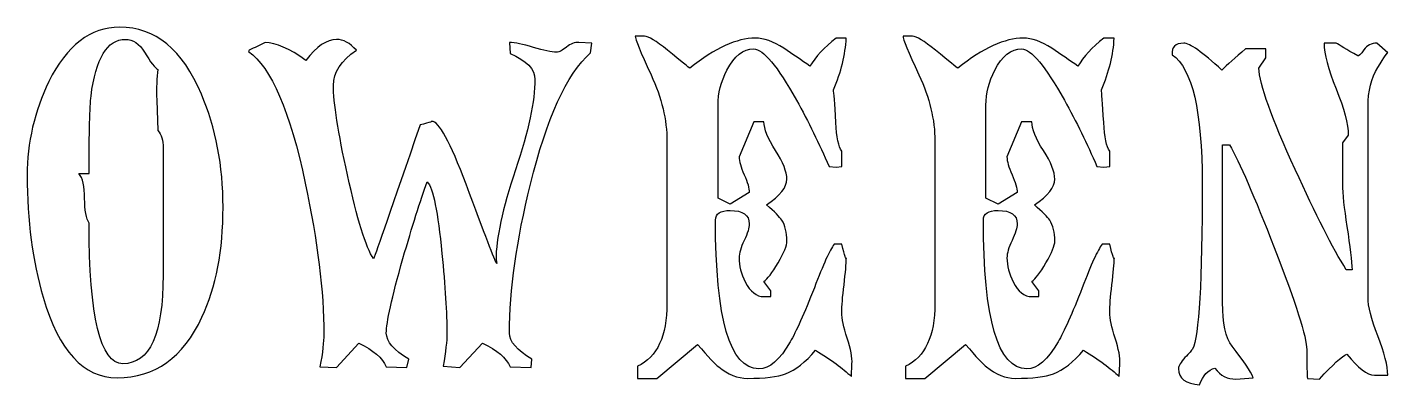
# Model space of a CAD drawing. Header units: centimetres. Extents: x -10.8 to 10.8, y -1.9 to 1.9.
# Drawn here: x -0.59 to 10.8, y -1.88 to 1.11 of the extents above; entities that cross this region are included whole.
import ezdxf

# ---------------------------------------------------------------- set-up
doc = ezdxf.new("R2010")
doc.units = ezdxf.units.CM
doc.header["$MEASUREMENT"] = 0
doc.layers.add('Camada 1', color=7, linetype='Continuous')

msp = doc.modelspace()

# ---------------------------------------------------------------- linework, layer by layer
at = {"layer": 'Camada 1', "color": 250}
for points, knots in [([(1.04981, -0.39797), (1.04981, -0.75772), (0.99099, -1.06401), (0.87339, -1.31684), (0.87339, -1.31684), (0.71668, -1.65532), (0.47988, -1.82444), (0.1629, -1.82444), (0.1629, -1.82444), (-0.11848, -1.82444), (-0.32515, -1.60005), (-0.45667, -1.15123), (-0.45667, -1.15123), (-0.54586, -0.84863), (-0.59047, -0.50845), (-0.59047, -0.13086), (-0.59047, -0.13086), (-0.59047, 0.14333), (-0.52983, 0.40516), (-0.4087, 0.65448), (-0.4087, 0.65448), (-0.25913, 0.95711), (-0.06146, 1.10861), (0.18431, 1.10861), (0.18431, 1.10861), (0.48342, 1.10861), (0.71133, 0.9215), (0.86818, 0.54769), (0.86818, 0.54769), (0.98904, 0.26634), (1.04981, -0.04896), (1.04981, -0.39797)], [0, 0, 0, 0, 0.11111111, 0.11111111, 0.11111111, 0.11111111, 0.22222222, 0.22222222, 0.22222222, 0.22222222, 0.33333333, 0.33333333, 0.33333333, 0.33333333, 0.44444444, 0.44444444, 0.44444444, 0.44444444, 0.55555556, 0.55555556, 0.55555556, 0.55555556, 0.66666667, 0.66666667, 0.66666667, 0.66666667, 0.77777778, 0.77777778, 0.77777778, 0.77777778, 1, 1, 1, 1]), ([(6.31714, -1.70695), (6.31714, -1.70695), (6.31193, -1.81374), (6.31193, -1.81374), (6.31193, -1.81374), (6.24062, -1.74619), (6.14085, -1.67306), (6.01269, -1.59469), (6.01269, -1.59469), (5.92715, -1.69446), (5.84344, -1.76029), (5.76155, -1.79236), (5.76155, -1.79236), (5.6939, -1.81726), (5.58708, -1.8298), (5.44109, -1.8298), (5.44109, -1.8298), (5.35923, -1.8298), (5.27887, -1.79771), (5.20066, -1.73354), (5.20066, -1.73354), (5.17211, -1.71229), (5.11329, -1.64998), (5.02439, -1.54659), (5.02439, -1.54659), (5.02439, -1.54659), (4.68234, -1.8298), (4.68234, -1.8298), (4.68234, -1.8298), (4.68234, -1.8298), (4.52223, -1.82979), (4.52223, -1.82979), (4.52223, -1.82979), (4.52223, -1.82979), (4.52223, -1.72822), (4.52223, -1.72822), (4.52223, -1.72822), (4.68587, -1.64998), (4.76787, -1.47536), (4.76787, -1.20469), (4.76787, -1.20469), (4.76787, -1.20469), (4.76787, 0.15757), (4.76787, 0.15757), (4.76787, 0.15757), (4.76787, 0.33217), (4.72326, 0.51635), (4.63436, 0.71063), (4.63436, 0.71063), (4.5453, 0.90465), (4.50082, 1.01241), (4.50082, 1.03379), (4.50082, 1.03379), (4.50082, 1.03379), (4.58063, 1.03379), (4.58063, 1.03379), (4.58063, 1.03379), (4.61257, 1.03379), (4.67659, 0.99455), (4.77237, 0.91631), (4.77237, 0.91631), (4.88958, 0.82008), (4.95176, 0.77013), (4.9588, 0.76677), (4.9588, 0.76677), (5.17182, 0.93404), (5.35483, 1.01775), (5.50744, 1.01775), (5.50744, 1.01775), (5.57853, 1.01775), (5.65825, 0.9892), (5.74721, 0.93234), (5.74721, 0.93234), (5.82174, 0.88239), (5.8945, 0.83259), (5.96554, 0.78264), (5.96554, 0.78264), (6.01155, 0.86101), (6.08429, 0.93938), (6.1839, 1.01772), (6.1839, 1.01772), (6.1839, 1.01772), (6.26901, 1.01773), (6.26901, 1.01773), (6.26901, 1.01773), (6.26255, 0.87888), (6.2271, 0.73468), (6.16222, 0.58511), (6.16222, 0.58511), (6.16547, 0.56709), (6.17206, 0.47637), (6.18206, 0.31259), (6.18206, 0.31259), (6.18867, 0.18781), (6.20513, 0.10759), (6.23172, 0.07216), (6.23172, 0.07216), (6.23172, 0.07216), (6.23172, -0.05616), (6.23172, -0.05616), (6.23172, -0.05616), (6.23172, -0.05616), (6.18362, -0.06148), (6.18362, -0.06148), (6.18362, -0.06148), (6.18362, -0.06148), (6.1248, -0.05616), (6.1248, -0.05616), (6.1248, -0.05616), (6.04291, 0.13265), (5.95219, 0.31793), (5.85231, 0.49957), (5.85231, 0.49957), (5.69218, 0.78431), (5.57275, 0.92685), (5.49441, 0.92685), (5.49441, 0.92685), (5.40548, 0.92685), (5.33066, 0.86817), (5.26999, 0.75056), (5.26999, 0.75056), (5.22022, 0.65446), (5.19519, 0.55641), (5.19519, 0.45679), (5.19519, 0.45679), (5.19519, 0.45679), (5.1952, -0.32312), (5.1952, -0.32312), (5.1952, -0.32312), (5.1952, -0.32312), (5.29677, -0.37125), (5.29677, -0.37125), (5.29677, -0.37125), (5.29677, -0.37125), (5.45713, -0.27515), (5.45713, -0.27515), (5.45713, -0.27515), (5.45713, -0.23954), (5.44282, -0.18964), (5.4144, -0.12563), (5.4144, -0.12563), (5.38582, -0.06144), (5.37164, -0.01152), (5.37164, 0.0241), (5.37164, 0.0241), (5.37164, 0.0241), (5.49446, 0.31797), (5.49446, 0.31797), (5.49446, 0.31797), (5.49446, 0.31797), (5.57998, 0.31796), (5.57998, 0.31796), (5.57998, 0.31796), (5.57998, 0.25719), (5.61207, 0.17712), (5.6761, 0.07756), (5.6761, 0.07756), (5.74021, -0.02232), (5.77233, -0.10241), (5.77233, -0.16289), (5.77233, -0.16289), (5.77233, -0.2306), (5.71518, -0.3019), (5.60138, -0.37659), (5.60138, -0.37659), (5.6689, -0.43723), (5.71182, -0.47999), (5.72954, -0.50475), (5.72954, -0.50475), (5.75809, -0.55118), (5.77232, -0.60984), (5.77232, -0.68102), (5.77232, -0.68102), (5.77232, -0.71677), (5.74742, -0.77728), (5.6976, -0.86279), (5.6976, -0.86279), (5.64767, -0.94822), (5.60857, -0.99984), (5.57999, -1.0177), (5.57999, -1.0177), (5.57999, -1.0177), (5.63881, -1.09771), (5.63881, -1.09771), (5.63881, -1.09771), (5.63881, -1.09771), (5.63881, -1.14581), (5.63881, -1.14581), (5.63881, -1.14581), (5.63881, -1.14581), (5.58001, -1.14582), (5.58001, -1.14582), (5.58001, -1.14582), (5.51744, -1.14582), (5.46534, -1.10489), (5.42369, -1.02303), (5.42369, -1.02303), (5.38895, -0.95532), (5.37167, -0.8877), (5.37167, -0.81999), (5.37167, -0.81999), (5.37167, -0.7844), (5.38585, -0.7363), (5.41443, -0.67563), (5.41443, -0.67563), (5.44285, -0.61515), (5.45716, -0.56887), (5.45716, -0.5368), (5.45716, -0.5368), (5.45716, -0.46195), (5.40371, -0.42467), (5.2968, -0.42467), (5.2968, -0.42467), (5.21491, -0.42467), (5.17395, -0.45139), (5.17395, -0.50471), (5.17395, -0.50471), (5.17395, -1.33463), (5.2951, -1.74952), (5.5372, -1.74952), (5.5372, -1.74952), (5.62626, -1.74952), (5.71349, -1.6748), (5.79901, -1.52513), (5.79901, -1.52513), (5.84899, -1.43972), (5.91649, -1.28838), (6.00205, -1.071), (6.00205, -1.071), (6.07674, -0.87531), (6.13204, -0.75406), (6.16763, -0.70775), (6.16763, -0.70775), (6.16763, -0.70775), (6.23178, -0.70775), (6.23178, -0.70775), (6.23178, -0.70775), (6.25668, -0.80752), (6.26906, -0.84494), (6.26906, -0.82001), (6.26906, -0.82001), (6.26906, -0.86996), (6.2629, -0.9455), (6.25051, -1.04694), (6.25051, -1.04694), (6.23797, -1.14851), (6.23178, -1.22604), (6.23178, -1.27935), (6.23178, -1.27935), (6.23178, -1.32946), (6.24683, -1.40064), (6.27724, -1.49305), (6.27724, -1.49305), (6.30727, -1.58582), (6.32063, -1.65699), (6.31714, -1.70695)], [0, 0, 0, 0, 0.01538462, 0.01538462, 0.01538462, 0.01538462, 0.03076923, 0.03076923, 0.03076923, 0.03076923, 0.04615385, 0.04615385, 0.04615385, 0.04615385, 0.06153846, 0.06153846, 0.06153846, 0.06153846, 0.07692308, 0.07692308, 0.07692308, 0.07692308, 0.09230769, 0.09230769, 0.09230769, 0.09230769, 0.10769231, 0.10769231, 0.10769231, 0.10769231, 0.12307692, 0.12307692, 0.12307692, 0.12307692, 0.13846154, 0.13846154, 0.13846154, 0.13846154, 0.15384615, 0.15384615, 0.15384615, 0.15384615, 0.16923077, 0.16923077, 0.16923077, 0.16923077, 0.18461538, 0.18461538, 0.18461538, 0.18461538, 0.2, 0.2, 0.2, 0.2, 0.21538462, 0.21538462, 0.21538462, 0.21538462, 0.23076923, 0.23076923, 0.23076923, 0.23076923, 0.24615385, 0.24615385, 0.24615385, 0.24615385, 0.26153846, 0.26153846, 0.26153846, 0.26153846, 0.27692308, 0.27692308, 0.27692308, 0.27692308, 0.29230769, 0.29230769, 0.29230769, 0.29230769, 0.30769231, 0.30769231, 0.30769231, 0.30769231, 0.32307692, 0.32307692, 0.32307692, 0.32307692, 0.33846154, 0.33846154, 0.33846154, 0.33846154, 0.35384615, 0.35384615, 0.35384615, 0.35384615, 0.36923077, 0.36923077, 0.36923077, 0.36923077, 0.38461538, 0.38461538, 0.38461538, 0.38461538, 0.4, 0.4, 0.4, 0.4, 0.41538462, 0.41538462, 0.41538462, 0.41538462, 0.43076923, 0.43076923, 0.43076923, 0.43076923, 0.44615385, 0.44615385, 0.44615385, 0.44615385, 0.46153846, 0.46153846, 0.46153846, 0.46153846, 0.47692308, 0.47692308, 0.47692308, 0.47692308, 0.49230769, 0.49230769, 0.49230769, 0.49230769, 0.50769231, 0.50769231, 0.50769231, 0.50769231, 0.52307692, 0.52307692, 0.52307692, 0.52307692, 0.53846154, 0.53846154, 0.53846154, 0.53846154, 0.55384615, 0.55384615, 0.55384615, 0.55384615, 0.56923077, 0.56923077, 0.56923077, 0.56923077, 0.58461538, 0.58461538, 0.58461538, 0.58461538, 0.6, 0.6, 0.6, 0.6, 0.61538462, 0.61538462, 0.61538462, 0.61538462, 0.63076923, 0.63076923, 0.63076923, 0.63076923, 0.64615385, 0.64615385, 0.64615385, 0.64615385, 0.66153846, 0.66153846, 0.66153846, 0.66153846, 0.67692308, 0.67692308, 0.67692308, 0.67692308, 0.69230769, 0.69230769, 0.69230769, 0.69230769, 0.70769231, 0.70769231, 0.70769231, 0.70769231, 0.72307692, 0.72307692, 0.72307692, 0.72307692, 0.73846154, 0.73846154, 0.73846154, 0.73846154, 0.75384615, 0.75384615, 0.75384615, 0.75384615, 0.76923077, 0.76923077, 0.76923077, 0.76923077, 0.78461538, 0.78461538, 0.78461538, 0.78461538, 0.8, 0.8, 0.8, 0.8, 0.81538462, 0.81538462, 0.81538462, 0.81538462, 0.83076923, 0.83076923, 0.83076923, 0.83076923, 0.84615385, 0.84615385, 0.84615385, 0.84615385, 0.86153846, 0.86153846, 0.86153846, 0.86153846, 0.87692308, 0.87692308, 0.87692308, 0.87692308, 0.89230769, 0.89230769, 0.89230769, 0.89230769, 0.90769231, 0.90769231, 0.90769231, 0.90769231, 0.92307692, 0.92307692, 0.92307692, 0.92307692, 0.93846154, 0.93846154, 0.93846154, 0.93846154, 0.95384615, 0.95384615, 0.95384615, 0.95384615, 0.96923077, 0.96923077, 0.96923077, 0.96923077, 1, 1, 1, 1]), ([(8.56094, -1.70695), (8.56094, -1.70695), (8.55573, -1.81374), (8.55573, -1.81374), (8.55573, -1.81374), (8.48442, -1.74619), (8.38465, -1.67306), (8.25651, -1.59469), (8.25651, -1.59469), (8.17097, -1.69446), (8.08728, -1.76029), (8.00539, -1.79236), (8.00539, -1.79236), (7.93768, -1.81726), (7.83092, -1.8298), (7.6849, -1.8298), (7.6849, -1.8298), (7.60301, -1.8298), (7.52268, -1.79771), (7.44445, -1.73354), (7.44445, -1.73354), (7.41593, -1.71229), (7.35708, -1.64998), (7.26818, -1.54659), (7.26818, -1.54659), (7.26818, -1.54659), (6.92631, -1.8298), (6.92631, -1.8298), (6.92631, -1.8298), (6.92631, -1.8298), (6.76606, -1.82979), (6.76606, -1.82979), (6.76606, -1.82979), (6.76606, -1.82979), (6.76606, -1.72822), (6.76606, -1.72822), (6.76606, -1.72822), (6.9297, -1.64998), (7.0117, -1.47536), (7.0117, -1.20469), (7.0117, -1.20469), (7.0117, -1.20469), (7.0117, 0.15757), (7.0117, 0.15757), (7.0117, 0.15757), (7.0117, 0.33217), (6.96709, 0.51635), (6.87819, 0.71063), (6.87819, 0.71063), (6.789, 0.90465), (6.74452, 1.01241), (6.74452, 1.03379), (6.74452, 1.03379), (6.74452, 1.03379), (6.82445, 1.03379), (6.82445, 1.03379), (6.82445, 1.03379), (6.85639, 1.03379), (6.92039, 0.99455), (7.01619, 0.91631), (7.01619, 0.91631), (7.1334, 0.82008), (7.19558, 0.77013), (7.20262, 0.76677), (7.20262, 0.76677), (7.41564, 0.93404), (7.59865, 1.01775), (7.75129, 1.01775), (7.75129, 1.01775), (7.82233, 1.01775), (7.9021, 0.9892), (7.991, 0.93234), (7.991, 0.93234), (8.06556, 0.88239), (8.13832, 0.83259), (8.20939, 0.78264), (8.20939, 0.78264), (8.25537, 0.86101), (8.32808, 0.93938), (8.42772, 1.01772), (8.42772, 1.01772), (8.42772, 1.01772), (8.51297, 1.01773), (8.51297, 1.01773), (8.51297, 1.01773), (8.50638, 0.87888), (8.47093, 0.73468), (8.40608, 0.58511), (8.40608, 0.58511), (8.40931, 0.56709), (8.4159, 0.47637), (8.4259, 0.31259), (8.4259, 0.31259), (8.43254, 0.18781), (8.44897, 0.10759), (8.47559, 0.07216), (8.47559, 0.07216), (8.47559, 0.07216), (8.47559, -0.05616), (8.47559, -0.05616), (8.47559, -0.05616), (8.47559, -0.05616), (8.42749, -0.06148), (8.42749, -0.06148), (8.42749, -0.06148), (8.42749, -0.06148), (8.36867, -0.05616), (8.36867, -0.05616), (8.36867, -0.05616), (8.28675, 0.13265), (8.19603, 0.31793), (8.09612, 0.49957), (8.09612, 0.49957), (7.93602, 0.78431), (7.81661, 0.92685), (7.73822, 0.92685), (7.73822, 0.92685), (7.64932, 0.92685), (7.57447, 0.86817), (7.51385, 0.75056), (7.51385, 0.75056), (7.46406, 0.65446), (7.439, 0.55641), (7.439, 0.45679), (7.439, 0.45679), (7.439, 0.45679), (7.439, -0.32312), (7.439, -0.32312), (7.439, -0.32312), (7.439, -0.32312), (7.5406, -0.37125), (7.5406, -0.37125), (7.5406, -0.37125), (7.5406, -0.37125), (7.70099, -0.27515), (7.70099, -0.27515), (7.70099, -0.27515), (7.70099, -0.23954), (7.68665, -0.18964), (7.65823, -0.12563), (7.65823, -0.12563), (7.62965, -0.06144), (7.61545, -0.01152), (7.61545, 0.0241), (7.61545, 0.0241), (7.61545, 0.0241), (7.73827, 0.31797), (7.73827, 0.31797), (7.73827, 0.31797), (7.73827, 0.31797), (7.82381, 0.31796), (7.82381, 0.31796), (7.82381, 0.31796), (7.82381, 0.25719), (7.85588, 0.17712), (7.91991, 0.07756), (7.91991, 0.07756), (7.98407, -0.02232), (8.01617, -0.10241), (8.01617, -0.16289), (8.01617, -0.16289), (8.01617, -0.2306), (7.95905, -0.3019), (7.8452, -0.37659), (7.8452, -0.37659), (7.91275, -0.43723), (7.95564, -0.47999), (7.97336, -0.50475), (7.97336, -0.50475), (8.00194, -0.55118), (8.01617, -0.60984), (8.01617, -0.68102), (8.01617, -0.68102), (8.01617, -0.71677), (7.99125, -0.77728), (7.94145, -0.86279), (7.94145, -0.86279), (7.8915, -0.94822), (7.85242, -0.99984), (7.82384, -1.0177), (7.82384, -1.0177), (7.82384, -1.0177), (7.88266, -1.09771), (7.88266, -1.09771), (7.88266, -1.09771), (7.88266, -1.09771), (7.88266, -1.14581), (7.88266, -1.14581), (7.88266, -1.14581), (7.88266, -1.14581), (7.82383, -1.14582), (7.82383, -1.14582), (7.82383, -1.14582), (7.76123, -1.14582), (7.70919, -1.10489), (7.66754, -1.02303), (7.66754, -1.02303), (7.6328, -0.95532), (7.61547, -0.8877), (7.61547, -0.81999), (7.61547, -0.81999), (7.61547, -0.7844), (7.62968, -0.7363), (7.65825, -0.67563), (7.65825, -0.67563), (7.68667, -0.61515), (7.70101, -0.56887), (7.70101, -0.5368), (7.70101, -0.5368), (7.70101, -0.46195), (7.64754, -0.42467), (7.54062, -0.42467), (7.54062, -0.42467), (7.45873, -0.42467), (7.41777, -0.45139), (7.41777, -0.50471), (7.41777, -0.50471), (7.41777, -1.33463), (7.5389, -1.74952), (7.78102, -1.74952), (7.78102, -1.74952), (7.87008, -1.74952), (7.95731, -1.6748), (8.04283, -1.52513), (8.04283, -1.52513), (8.09281, -1.43972), (8.16031, -1.28838), (8.24587, -1.071), (8.24587, -1.071), (8.32054, -0.87531), (8.37586, -0.75406), (8.41145, -0.70775), (8.41145, -0.70775), (8.41145, -0.70775), (8.47564, -0.70775), (8.47564, -0.70775), (8.47564, -0.70775), (8.50051, -0.80752), (8.51303, -0.84494), (8.51303, -0.82001), (8.51303, -0.82001), (8.51303, -0.86996), (8.50673, -0.9455), (8.49432, -1.04694), (8.49432, -1.04694), (8.48178, -1.14851), (8.47564, -1.22604), (8.47564, -1.27935), (8.47564, -1.27935), (8.47564, -1.32946), (8.49067, -1.40064), (8.52107, -1.49305), (8.52107, -1.49305), (8.55109, -1.58582), (8.56443, -1.65699), (8.56094, -1.70695)], [0, 0, 0, 0, 0.01538462, 0.01538462, 0.01538462, 0.01538462, 0.03076923, 0.03076923, 0.03076923, 0.03076923, 0.04615385, 0.04615385, 0.04615385, 0.04615385, 0.06153846, 0.06153846, 0.06153846, 0.06153846, 0.07692308, 0.07692308, 0.07692308, 0.07692308, 0.09230769, 0.09230769, 0.09230769, 0.09230769, 0.10769231, 0.10769231, 0.10769231, 0.10769231, 0.12307692, 0.12307692, 0.12307692, 0.12307692, 0.13846154, 0.13846154, 0.13846154, 0.13846154, 0.15384615, 0.15384615, 0.15384615, 0.15384615, 0.16923077, 0.16923077, 0.16923077, 0.16923077, 0.18461538, 0.18461538, 0.18461538, 0.18461538, 0.2, 0.2, 0.2, 0.2, 0.21538462, 0.21538462, 0.21538462, 0.21538462, 0.23076923, 0.23076923, 0.23076923, 0.23076923, 0.24615385, 0.24615385, 0.24615385, 0.24615385, 0.26153846, 0.26153846, 0.26153846, 0.26153846, 0.27692308, 0.27692308, 0.27692308, 0.27692308, 0.29230769, 0.29230769, 0.29230769, 0.29230769, 0.30769231, 0.30769231, 0.30769231, 0.30769231, 0.32307692, 0.32307692, 0.32307692, 0.32307692, 0.33846154, 0.33846154, 0.33846154, 0.33846154, 0.35384615, 0.35384615, 0.35384615, 0.35384615, 0.36923077, 0.36923077, 0.36923077, 0.36923077, 0.38461538, 0.38461538, 0.38461538, 0.38461538, 0.4, 0.4, 0.4, 0.4, 0.41538462, 0.41538462, 0.41538462, 0.41538462, 0.43076923, 0.43076923, 0.43076923, 0.43076923, 0.44615385, 0.44615385, 0.44615385, 0.44615385, 0.46153846, 0.46153846, 0.46153846, 0.46153846, 0.47692308, 0.47692308, 0.47692308, 0.47692308, 0.49230769, 0.49230769, 0.49230769, 0.49230769, 0.50769231, 0.50769231, 0.50769231, 0.50769231, 0.52307692, 0.52307692, 0.52307692, 0.52307692, 0.53846154, 0.53846154, 0.53846154, 0.53846154, 0.55384615, 0.55384615, 0.55384615, 0.55384615, 0.56923077, 0.56923077, 0.56923077, 0.56923077, 0.58461538, 0.58461538, 0.58461538, 0.58461538, 0.6, 0.6, 0.6, 0.6, 0.61538462, 0.61538462, 0.61538462, 0.61538462, 0.63076923, 0.63076923, 0.63076923, 0.63076923, 0.64615385, 0.64615385, 0.64615385, 0.64615385, 0.66153846, 0.66153846, 0.66153846, 0.66153846, 0.67692308, 0.67692308, 0.67692308, 0.67692308, 0.69230769, 0.69230769, 0.69230769, 0.69230769, 0.70769231, 0.70769231, 0.70769231, 0.70769231, 0.72307692, 0.72307692, 0.72307692, 0.72307692, 0.73846154, 0.73846154, 0.73846154, 0.73846154, 0.75384615, 0.75384615, 0.75384615, 0.75384615, 0.76923077, 0.76923077, 0.76923077, 0.76923077, 0.78461538, 0.78461538, 0.78461538, 0.78461538, 0.8, 0.8, 0.8, 0.8, 0.81538462, 0.81538462, 0.81538462, 0.81538462, 0.83076923, 0.83076923, 0.83076923, 0.83076923, 0.84615385, 0.84615385, 0.84615385, 0.84615385, 0.86153846, 0.86153846, 0.86153846, 0.86153846, 0.87692308, 0.87692308, 0.87692308, 0.87692308, 0.89230769, 0.89230769, 0.89230769, 0.89230769, 0.90769231, 0.90769231, 0.90769231, 0.90769231, 0.92307692, 0.92307692, 0.92307692, 0.92307692, 0.93846154, 0.93846154, 0.93846154, 0.93846154, 0.95384615, 0.95384615, 0.95384615, 0.95384615, 0.96923077, 0.96923077, 0.96923077, 0.96923077, 1, 1, 1, 1]), ([(0.50395, 0.24311), (0.50395, 0.24311), (0.49411, 0.49957), (0.49411, 0.49957), (0.49411, 0.49957), (0.49056, 0.60268), (0.49411, 0.68822), (0.5048, 0.75603), (0.5048, 0.75603), (0.47988, 0.76672), (0.44246, 0.81469), (0.39264, 0.90023), (0.39264, 0.90023), (0.35004, 0.97143), (0.29657, 1.00702), (0.23241, 1.00702), (0.23241, 1.00702), (0.07906, 1.00702), (-0.01701, 0.84846), (-0.05612, 0.53148), (-0.05612, 0.53148), (-0.06668, 0.44607), (-0.07218, 0.23054), (-0.07218, -0.11484), (-0.07218, -0.11484), (-0.07218, -0.11484), (-0.15756, -0.11484), (-0.15756, -0.11484), (-0.15756, -0.11484), (-0.12549, -0.1541), (-0.10959, -0.22356), (-0.10959, -0.32317), (-0.10959, -0.32317), (-0.10959, -0.42294), (-0.09721, -0.49242), (-0.0722, -0.53156), (-0.0722, -0.53156), (-0.0722, -1.31518), (0.0222, -1.707), (0.21104, -1.707), (0.21104, -1.707), (0.43541, -1.707), (0.54756, -1.4594), (0.54756, -0.96434), (0.54756, -0.96434), (0.54756, -0.96434), (0.54755, 0.09889), (0.54755, 0.09889), (0.54755, 0.09889), (0.54755, 0.16305), (0.53306, 0.21104), (0.50395, 0.24311)], [0, 0, 0, 0, 0.07142857, 0.07142857, 0.07142857, 0.07142857, 0.14285714, 0.14285714, 0.14285714, 0.14285714, 0.21428571, 0.21428571, 0.21428571, 0.21428571, 0.28571429, 0.28571429, 0.28571429, 0.28571429, 0.35714286, 0.35714286, 0.35714286, 0.35714286, 0.42857143, 0.42857143, 0.42857143, 0.42857143, 0.5, 0.5, 0.5, 0.5, 0.57142857, 0.57142857, 0.57142857, 0.57142857, 0.64285714, 0.64285714, 0.64285714, 0.64285714, 0.71428571, 0.71428571, 0.71428571, 0.71428571, 0.78571429, 0.78571429, 0.78571429, 0.78571429, 0.85714286, 0.85714286, 0.85714286, 0.85714286, 1, 1, 1, 1]), ([(4.13761, 0.97511), (4.13761, 0.97511), (4.12692, 0.89478), (4.12692, 0.89478), (4.12692, 0.89478), (3.92742, 0.71314), (3.76, 0.34638), (3.62479, -0.20568), (3.62479, -0.20568), (3.50718, -0.67571), (3.44837, -1.09074), (3.44837, -1.45033), (3.44837, -1.45033), (3.44837, -1.52166), (3.51068, -1.59469), (3.63532, -1.66951), (3.63532, -1.66951), (3.63532, -1.66951), (3.62998, -1.73888), (3.62998, -1.73888), (3.62998, -1.73888), (3.62998, -1.73888), (3.45371, -1.73354), (3.45371, -1.73354), (3.45371, -1.73354), (3.42164, -1.65872), (3.34512, -1.59289), (3.22395, -1.53587), (3.22395, -1.53587), (3.22395, -1.53587), (3.03162, -1.73888), (3.03162, -1.73888), (3.03162, -1.73888), (3.03162, -1.73888), (2.89277, -1.72822), (2.89277, -1.72822), (2.89277, -1.72822), (2.9142, -1.60664), (2.92484, -1.51549), (2.92484, -1.45472), (2.92484, -1.45472), (2.92484, -1.28335), (2.9105, -1.05994), (2.88208, -0.78461), (2.88208, -0.78461), (2.85004, -0.43809), (2.80895, -0.2379), (2.75926, -0.18432), (2.75926, -0.18432), (2.7023, -0.34455), (2.63448, -0.55826), (2.55611, -0.8253), (2.55611, -0.8253), (2.46353, -1.15658), (2.41726, -1.36497), (2.41726, -1.45035), (2.41726, -1.45035), (2.41726, -1.52168), (2.47973, -1.59471), (2.60437, -1.66953), (2.60437, -1.66953), (2.60437, -1.66953), (2.58834, -1.7389), (2.58834, -1.7389), (2.58834, -1.7389), (2.58834, -1.7389), (2.41726, -1.73356), (2.41726, -1.73356), (2.41726, -1.73356), (2.3853, -1.65874), (2.30852, -1.59291), (2.18765, -1.53589), (2.18765, -1.53589), (2.18765, -1.53589), (2.00054, -1.7389), (2.00054, -1.7389), (2.00054, -1.7389), (2.00054, -1.7389), (1.86166, -1.73356), (1.86166, -1.73356), (1.86166, -1.73356), (1.8832, -1.6123), (1.89375, -1.52128), (1.89375, -1.46048), (1.89375, -1.46048), (1.89375, -1.10385), (1.84213, -0.68266), (1.73886, -0.19728), (1.73886, -0.19728), (1.61054, 0.40584), (1.45213, 0.77334), (1.26332, 0.90529), (1.26332, 0.90529), (1.26332, 0.90529), (1.26866, 0.91614), (1.26866, 0.91614), (1.26866, 0.91614), (1.31142, 0.93739), (1.356, 0.9589), (1.4023, 0.9803), (1.4023, 0.9803), (1.4912, 0.9803), (1.60531, 0.93051), (1.74417, 0.83076), (1.74417, 0.83076), (1.8331, 0.94824), (1.91848, 1.00705), (2.0005, 1.00705), (2.0005, 1.00705), (2.05746, 1.00705), (2.11276, 0.97678), (2.16608, 0.9163), (2.16608, 0.9163), (2.03792, 0.82724), (1.97389, 0.72932), (1.97389, 0.6224), (1.97389, 0.6224), (1.97389, 0.47987), (2.01302, 0.23058), (2.09139, -0.12566), (2.09139, -0.12566), (2.17325, -0.49592), (2.24641, -0.73116), (2.31041, -0.83075), (2.31041, -0.83075), (2.33179, -0.77379), (2.4618, -0.39982), (2.70038, 0.29122), (2.70038, 0.29122), (2.78592, 0.3126), (2.81799, 0.32316), (2.7965, 0.32316), (2.7965, 0.32316), (2.85712, 0.32316), (2.95319, 0.14689), (3.08503, -0.20566), (3.08503, -0.20566), (3.24174, -0.6259), (3.32712, -0.84675), (3.34146, -0.86815), (3.34146, -0.86815), (3.34146, -0.86815), (3.33598, -0.83624), (3.33598, -0.83624), (3.33598, -0.83624), (3.33598, -0.6622), (3.39043, -0.41177), (3.49902, -0.08496), (3.49902, -0.08496), (3.60763, 0.24172), (3.66195, 0.49384), (3.66195, 0.67151), (3.66195, 0.67151), (3.66195, 0.75663), (3.5926, 0.82936), (3.45359, 0.88987), (3.45359, 0.88987), (3.45359, 0.88987), (3.44825, 0.98033), (3.44825, 0.98033), (3.44825, 0.98033), (3.49453, 0.98033), (3.56123, 0.96697), (3.64859, 0.94022), (3.64859, 0.94022), (3.73582, 0.9135), (3.80094, 0.90027), (3.84359, 0.90027), (3.84359, 0.90027), (3.86497, 0.90027), (3.89256, 0.91435), (3.92643, 0.94305), (3.92643, 0.94305), (3.96019, 0.97147), (3.99496, 0.98385), (4.03054, 0.98033), (4.03054, 0.98033), (4.03054, 0.98033), (4.13761, 0.97511), (4.13761, 0.97511)], [0, 0, 0, 0, 0.02173913, 0.02173913, 0.02173913, 0.02173913, 0.04347826, 0.04347826, 0.04347826, 0.04347826, 0.06521739, 0.06521739, 0.06521739, 0.06521739, 0.08695652, 0.08695652, 0.08695652, 0.08695652, 0.10869565, 0.10869565, 0.10869565, 0.10869565, 0.13043478, 0.13043478, 0.13043478, 0.13043478, 0.15217391, 0.15217391, 0.15217391, 0.15217391, 0.17391304, 0.17391304, 0.17391304, 0.17391304, 0.19565217, 0.19565217, 0.19565217, 0.19565217, 0.2173913, 0.2173913, 0.2173913, 0.2173913, 0.23913043, 0.23913043, 0.23913043, 0.23913043, 0.26086957, 0.26086957, 0.26086957, 0.26086957, 0.2826087, 0.2826087, 0.2826087, 0.2826087, 0.30434783, 0.30434783, 0.30434783, 0.30434783, 0.32608696, 0.32608696, 0.32608696, 0.32608696, 0.34782609, 0.34782609, 0.34782609, 0.34782609, 0.36956522, 0.36956522, 0.36956522, 0.36956522, 0.39130435, 0.39130435, 0.39130435, 0.39130435, 0.41304348, 0.41304348, 0.41304348, 0.41304348, 0.43478261, 0.43478261, 0.43478261, 0.43478261, 0.45652174, 0.45652174, 0.45652174, 0.45652174, 0.47826087, 0.47826087, 0.47826087, 0.47826087, 0.5, 0.5, 0.5, 0.5, 0.52173913, 0.52173913, 0.52173913, 0.52173913, 0.54347826, 0.54347826, 0.54347826, 0.54347826, 0.56521739, 0.56521739, 0.56521739, 0.56521739, 0.58695652, 0.58695652, 0.58695652, 0.58695652, 0.60869565, 0.60869565, 0.60869565, 0.60869565, 0.63043478, 0.63043478, 0.63043478, 0.63043478, 0.65217391, 0.65217391, 0.65217391, 0.65217391, 0.67391304, 0.67391304, 0.67391304, 0.67391304, 0.69565217, 0.69565217, 0.69565217, 0.69565217, 0.7173913, 0.7173913, 0.7173913, 0.7173913, 0.73913043, 0.73913043, 0.73913043, 0.73913043, 0.76086957, 0.76086957, 0.76086957, 0.76086957, 0.7826087, 0.7826087, 0.7826087, 0.7826087, 0.80434783, 0.80434783, 0.80434783, 0.80434783, 0.82608696, 0.82608696, 0.82608696, 0.82608696, 0.84782609, 0.84782609, 0.84782609, 0.84782609, 0.86956522, 0.86956522, 0.86956522, 0.86956522, 0.89130435, 0.89130435, 0.89130435, 0.89130435, 0.91304348, 0.91304348, 0.91304348, 0.91304348, 0.93478261, 0.93478261, 0.93478261, 0.93478261, 0.95652174, 0.95652174, 0.95652174, 0.95652174, 1, 1, 1, 1]), ([(10.80474, -1.80304), (10.80474, -1.80304), (10.69263, -1.80304), (10.69263, -1.80304), (10.69263, -1.80304), (10.63199, -1.80304), (10.55544, -1.74422), (10.46287, -1.62675), (10.46287, -1.62675), (10.42027, -1.64464), (10.34344, -1.71414), (10.23326, -1.83514), (10.23326, -1.83514), (10.23326, -1.83514), (10.13166, -1.8298), (10.13166, -1.8298), (10.13166, -1.8298), (10.12801, -1.80122), (10.12634, -1.72119), (10.12634, -1.58935), (10.12634, -1.58935), (10.12634, -1.48608), (10.03543, -1.20121), (9.85395, -0.73451), (9.85395, -0.73451), (9.68642, -0.30729), (9.56177, -0.0204), (9.47988, 0.12565), (9.47988, 0.12565), (9.47988, 0.12565), (9.42107, 0.12566), (9.42107, 0.12566), (9.42107, 0.12566), (9.42107, 0.12566), (9.42107, -1.19583), (9.42107, -1.19583), (9.42107, -1.19583), (9.42107, -1.36776), (9.44779, -1.4896), (9.50124, -1.56119), (9.50124, -1.56119), (9.59734, -1.6829), (9.65613, -1.77053), (9.67751, -1.82427), (9.67751, -1.82427), (9.67751, -1.82427), (9.53318, -1.83512), (9.53318, -1.83512), (9.53318, -1.83512), (9.46201, -1.83848), (9.40319, -1.80837), (9.35691, -1.74421), (9.35691, -1.74421), (9.29992, -1.75858), (9.25714, -1.80472), (9.22872, -1.88322), (9.22872, -1.88322), (9.11127, -1.87605), (9.05245, -1.83144), (9.05245, -1.74955), (9.05245, -1.74955), (9.05245, -1.72465), (9.07018, -1.69356), (9.10592, -1.65615), (9.10592, -1.65615), (9.14151, -1.61871), (9.16288, -1.59466), (9.16992, -1.58395), (9.16992, -1.58395), (9.22352, -1.48068), (9.25025, -1.01772), (9.25025, -0.19497), (9.25025, -0.19497), (9.25025, 0.40339), (9.1664, 0.76142), (8.999, 0.87889), (8.999, 0.87889), (8.99183, 0.94305), (9.02387, 0.97512), (9.09523, 0.97512), (9.09523, 0.97512), (9.14505, 0.97512), (9.25197, 0.90027), (9.41572, 0.75059), (9.41572, 0.75059), (9.45848, 0.79351), (9.52431, 0.85216), (9.61352, 0.92688), (9.61352, 0.92688), (9.61352, 0.92688), (9.78434, 0.9269), (9.78434, 0.9269), (9.78434, 0.9269), (9.78434, 0.9269), (9.78434, 0.85218), (9.78434, 0.85218), (9.78434, 0.85218), (9.78434, 0.85218), (9.72563, 0.76677), (9.72563, 0.76677), (9.72563, 0.76677), (9.72918, 0.63128), (9.83059, 0.34809), (10.03024, -0.0827), (10.03024, -0.0827), (10.20103, -0.46029), (10.34343, -0.73982), (10.45749, -0.92146), (10.45749, -0.92146), (10.45749, -0.92146), (10.5056, -0.92145), (10.5056, -0.92145), (10.5056, -0.92145), (10.50195, -0.85028), (10.48774, -0.72912), (10.46284, -0.5582), (10.46284, -0.5582), (10.43797, -0.40514), (10.42543, -0.28568), (10.42543, -0.20032), (10.42543, -0.20032), (10.42543, -0.20032), (10.42543, 0.14154), (10.42543, 0.14154), (10.42543, 0.14154), (10.42543, 0.14154), (10.47353, 0.2057), (10.47353, 0.2057), (10.47353, 0.2057), (10.47353, 0.29828), (10.43977, 0.42742), (10.37193, 0.593), (10.37193, 0.593), (10.30428, 0.75858), (10.27065, 0.88592), (10.27065, 0.97511), (10.27065, 0.97511), (10.27065, 0.97511), (10.37193, 0.97511), (10.37193, 0.97511), (10.37193, 0.97511), (10.39685, 0.96077), (10.45747, 0.92502), (10.55357, 0.86817), (10.55357, 0.86817), (10.56074, 0.86465), (10.57778, 0.88153), (10.60448, 0.91897), (10.60448, 0.91897), (10.6311, 0.95638), (10.66756, 0.97511), (10.71399, 0.97511), (10.71399, 0.97511), (10.71399, 0.97511), (10.80472, 0.89478), (10.80472, 0.89478), (10.80472, 0.89478), (10.80472, 0.90195), (10.77715, 0.86102), (10.72185, 0.77196), (10.72185, 0.77196), (10.66671, 0.68303), (10.63914, 0.57429), (10.63914, 0.44613), (10.63914, 0.44613), (10.63914, 0.44613), (10.63914, -1.15121), (10.63914, -1.15121), (10.63914, -1.15121), (10.63914, -1.22606), (10.66671, -1.33369), (10.72185, -1.4744), (10.72185, -1.4744), (10.77717, -1.61522), (10.80474, -1.72467), (10.80474, -1.80304)], [0, 0, 0, 0, 0.02222222, 0.02222222, 0.02222222, 0.02222222, 0.04444444, 0.04444444, 0.04444444, 0.04444444, 0.06666667, 0.06666667, 0.06666667, 0.06666667, 0.08888889, 0.08888889, 0.08888889, 0.08888889, 0.11111111, 0.11111111, 0.11111111, 0.11111111, 0.13333333, 0.13333333, 0.13333333, 0.13333333, 0.15555556, 0.15555556, 0.15555556, 0.15555556, 0.17777778, 0.17777778, 0.17777778, 0.17777778, 0.2, 0.2, 0.2, 0.2, 0.22222222, 0.22222222, 0.22222222, 0.22222222, 0.24444444, 0.24444444, 0.24444444, 0.24444444, 0.26666667, 0.26666667, 0.26666667, 0.26666667, 0.28888889, 0.28888889, 0.28888889, 0.28888889, 0.31111111, 0.31111111, 0.31111111, 0.31111111, 0.33333333, 0.33333333, 0.33333333, 0.33333333, 0.35555556, 0.35555556, 0.35555556, 0.35555556, 0.37777778, 0.37777778, 0.37777778, 0.37777778, 0.4, 0.4, 0.4, 0.4, 0.42222222, 0.42222222, 0.42222222, 0.42222222, 0.44444444, 0.44444444, 0.44444444, 0.44444444, 0.46666667, 0.46666667, 0.46666667, 0.46666667, 0.48888889, 0.48888889, 0.48888889, 0.48888889, 0.51111111, 0.51111111, 0.51111111, 0.51111111, 0.53333333, 0.53333333, 0.53333333, 0.53333333, 0.55555556, 0.55555556, 0.55555556, 0.55555556, 0.57777778, 0.57777778, 0.57777778, 0.57777778, 0.6, 0.6, 0.6, 0.6, 0.62222222, 0.62222222, 0.62222222, 0.62222222, 0.64444444, 0.64444444, 0.64444444, 0.64444444, 0.66666667, 0.66666667, 0.66666667, 0.66666667, 0.68888889, 0.68888889, 0.68888889, 0.68888889, 0.71111111, 0.71111111, 0.71111111, 0.71111111, 0.73333333, 0.73333333, 0.73333333, 0.73333333, 0.75555556, 0.75555556, 0.75555556, 0.75555556, 0.77777778, 0.77777778, 0.77777778, 0.77777778, 0.8, 0.8, 0.8, 0.8, 0.82222222, 0.82222222, 0.82222222, 0.82222222, 0.84444444, 0.84444444, 0.84444444, 0.84444444, 0.86666667, 0.86666667, 0.86666667, 0.86666667, 0.88888889, 0.88888889, 0.88888889, 0.88888889, 0.91111111, 0.91111111, 0.91111111, 0.91111111, 0.93333333, 0.93333333, 0.93333333, 0.93333333, 0.95555556, 0.95555556, 0.95555556, 0.95555556, 1, 1, 1, 1])]:
    msp.add_open_spline(points, degree=3, knots=knots, dxfattribs=at)

doc.saveas('drawing.dxf')
